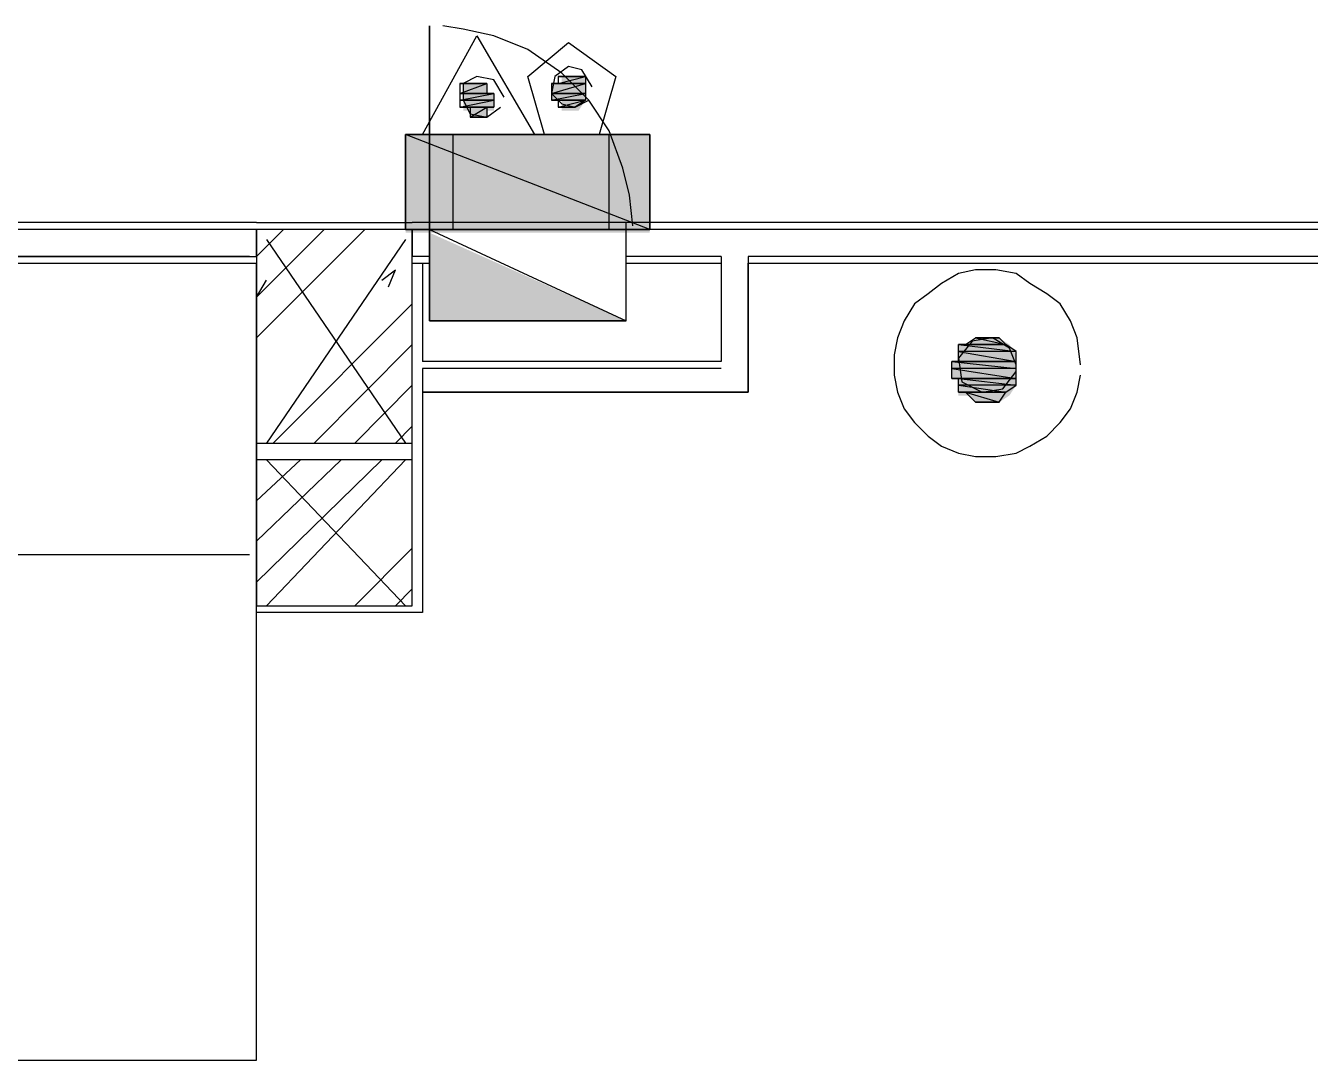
# Model space of a CAD drawing. Header units: millimetres. Extents: x 5 to 415, y 48 to 251.
# Drawn here: x 247.91 to 254.59, y 99.11 to 104.49 of the extents above; entities that cross this region are included whole.
import ezdxf

# ---------------------------------------------------------------- set-up
doc = ezdxf.new("R2010")
doc.units = ezdxf.units.MM
doc.layers.add('H', color=7, linetype='Continuous')
doc.layers.add('P', color=7, linetype='Continuous')

msp = doc.modelspace()

# ---------------------------------------------------------------- hatches: boundary and pattern name
at = {"layer": 'H', "linetype": 'Continuous'}
for points in [[(250.702, 104.193), (250.702, 104.228), (250.825, 104.228), (250.825, 104.193), (250.702, 104.193)], [(250.19, 104.14), (250.19, 104.193), (250.313, 104.193), (250.313, 104.14), (250.19, 104.14)], [(250.649, 104.14), (250.649, 104.193), (250.825, 104.193), (250.825, 104.14), (250.649, 104.14)], [(250.19, 104.105), (250.19, 104.14), (250.349, 104.14), (250.349, 104.105), (250.19, 104.105)], [(250.19, 104.052), (250.19, 104.105), (250.349, 104.105), (250.349, 104.052), (250.19, 104.052)], [(250.649, 104.105), (250.649, 104.14), (250.825, 104.14), (250.825, 104.105), (250.649, 104.105)], [(250.702, 104.052), (250.702, 104.105), (250.825, 104.105), (250.79, 104.052), (250.702, 104.052)], [(250.225, 104.017), (250.225, 104.052), (250.313, 104.052), (250.313, 104.017), (250.225, 104.017)], [(249.89, 103.417), (249.89, 103.928), (251.16, 103.928), (251.16, 103.417), (249.89, 103.417)], [(250.014, 102.958), (250.014, 103.417), (251.037, 102.958), (250.014, 102.958)], [(250.014, 102.958), (250.014, 103.417), (251.037, 102.958), (250.014, 102.958)], [(252.765, 102.782), (252.765, 102.835), (253.03, 102.835), (253.065, 102.782), (252.765, 102.782)], [(252.818, 102.835), (252.853, 102.87), (252.977, 102.87), (253.03, 102.835), (252.818, 102.835)], [(252.73, 102.694), (252.73, 102.747), (253.065, 102.747), (253.065, 102.694), (252.73, 102.694)], [(252.765, 102.747), (252.765, 102.782), (253.065, 102.782), (253.065, 102.747), (252.765, 102.747)], [(252.73, 102.658), (252.73, 102.694), (253.065, 102.694), (253.065, 102.658), (252.73, 102.658)], [(252.765, 102.623), (252.765, 102.658), (253.065, 102.658), (253.065, 102.623), (252.765, 102.623)], [(252.765, 102.57), (252.765, 102.623), (253.065, 102.623), (253.03, 102.57), (252.765, 102.57)], [(252.853, 102.535), (252.818, 102.57), (253.03, 102.57), (252.977, 102.535), (252.853, 102.535)]]:
    msp.add_hatch(color=256, dxfattribs=at).paths.add_polyline_path(points)

# ---------------------------------------------------------------- linework, layer by layer
at = {"layer": 'P'}
for points in [[(250.014, 104.493), (250.014, 103.434)], [(250.014, 103.434), (250.014, 104.493)], [(250.19, 104.475), (250.084, 104.493)], [(250.19, 104.475), (250.084, 104.493)], [(249.978, 103.928), (250.261, 104.44)], [(250.349, 104.44), (250.19, 104.475)], [(250.349, 104.44), (250.19, 104.475)], [(250.261, 104.44), (250.56, 103.928)], [(250.525, 104.369), (250.349, 104.44)], [(250.525, 104.369), (250.349, 104.44)], [(250.525, 104.228), (250.737, 104.405)], [(250.702, 104.246), (250.525, 104.369)], [(250.702, 104.246), (250.525, 104.369)], [(250.737, 104.405), (250.984, 104.228)], [(250.737, 104.281), (250.666, 104.228)], [(250.807, 104.263), (250.737, 104.281)], [(250.261, 104.228), (250.19, 104.193)], [(250.349, 104.211), (250.261, 104.228)], [(250.613, 103.928), (250.525, 104.228)], [(250.666, 104.228), (250.649, 104.14)], [(250.684, 104.193), (250.825, 104.228)], [(250.684, 104.193), (250.825, 104.228)], [(250.825, 104.228), (250.684, 104.228)], [(250.684, 104.228), (250.684, 104.193)], [(250.772, 104.228), (250.684, 104.228)], [(250.684, 104.228), (250.772, 104.228)], [(250.772, 104.228), (250.684, 104.228)], [(250.684, 104.228), (250.825, 104.228)], [(250.772, 104.228), (250.684, 104.228)], [(250.684, 104.228), (250.772, 104.228)], [(250.684, 104.228), (250.772, 104.228)], [(250.737, 104.228), (250.684, 104.228)], [(250.843, 104.105), (250.702, 104.246)], [(250.843, 104.105), (250.702, 104.246)], [(250.772, 104.228), (250.737, 104.228)], [(250.737, 104.228), (250.772, 104.228)], [(250.772, 104.228), (250.737, 104.228)], [(250.825, 104.228), (250.772, 104.228)], [(250.772, 104.228), (250.772, 104.228)], [(250.772, 104.228), (250.772, 104.228)], [(250.772, 104.228), (250.772, 104.228)], [(250.86, 104.175), (250.807, 104.263)], [(250.825, 104.228), (250.825, 104.193)], [(250.984, 104.228), (250.896, 103.928)], [(250.172, 104.14), (250.313, 104.193)], [(250.172, 104.14), (250.313, 104.193)], [(250.313, 104.193), (250.172, 104.193)], [(250.172, 104.193), (250.172, 104.14)], [(250.313, 104.193), (250.172, 104.193)], [(250.172, 104.193), (250.225, 104.193)], [(250.172, 104.193), (250.313, 104.193)], [(250.313, 104.193), (250.172, 104.193)], [(250.19, 104.193), (250.19, 104.105)], [(250.225, 104.193), (250.313, 104.193)], [(250.313, 104.193), (250.225, 104.193)], [(250.225, 104.193), (250.313, 104.193)], [(250.313, 104.193), (250.225, 104.193)], [(250.225, 104.193), (250.313, 104.193)], [(250.225, 104.193), (250.261, 104.193)], [(250.261, 104.193), (250.225, 104.193)], [(250.261, 104.193), (250.225, 104.193)], [(250.225, 104.193), (250.261, 104.193)], [(250.261, 104.193), (250.261, 104.193)], [(250.261, 104.193), (250.261, 104.193)], [(250.261, 104.193), (250.313, 104.193)], [(250.313, 104.193), (250.261, 104.193)], [(250.313, 104.193), (250.313, 104.14)], [(250.313, 104.193), (250.313, 104.193)], [(250.313, 104.193), (250.313, 104.193)], [(250.402, 104.122), (250.349, 104.211)], [(250.649, 104.14), (250.825, 104.193)], [(250.649, 104.14), (250.825, 104.193)], [(250.825, 104.193), (250.649, 104.193)], [(250.649, 104.193), (250.649, 104.14)], [(250.825, 104.193), (250.649, 104.193)], [(250.649, 104.193), (250.684, 104.193)], [(250.649, 104.193), (250.825, 104.193)], [(250.825, 104.193), (250.649, 104.193)], [(250.684, 104.193), (250.825, 104.193)], [(250.825, 104.193), (250.684, 104.193)], [(250.684, 104.193), (250.825, 104.193)], [(250.825, 104.193), (250.684, 104.193)], [(250.684, 104.193), (250.825, 104.193)], [(250.825, 104.193), (250.684, 104.193)], [(250.825, 104.193), (250.825, 104.14)], [(250.825, 104.193), (250.825, 104.193)], [(250.825, 104.193), (250.825, 104.193)], [(250.172, 104.105), (250.349, 104.14)], [(250.172, 104.105), (250.349, 104.14)], [(250.349, 104.14), (250.172, 104.14)], [(250.172, 104.14), (250.172, 104.105)], [(250.349, 104.14), (250.172, 104.14)], [(250.172, 104.14), (250.349, 104.14)], [(250.172, 104.14), (250.349, 104.14)], [(250.349, 104.14), (250.172, 104.14)], [(250.313, 104.14), (250.172, 104.14)], [(250.172, 104.14), (250.313, 104.14)], [(250.313, 104.14), (250.172, 104.14)], [(250.172, 104.14), (250.349, 104.14)], [(250.313, 104.14), (250.172, 104.14)], [(250.172, 104.069), (250.349, 104.105)], [(250.172, 104.069), (250.349, 104.105)], [(250.349, 104.105), (250.172, 104.105)], [(250.172, 104.105), (250.172, 104.069)], [(250.349, 104.105), (250.172, 104.105)], [(250.172, 104.105), (250.349, 104.105)], [(250.172, 104.105), (250.349, 104.105)], [(250.349, 104.105), (250.172, 104.105)], [(250.349, 104.105), (250.172, 104.105)], [(250.19, 104.105), (250.225, 104.034)], [(250.349, 104.14), (250.313, 104.14)], [(250.349, 104.14), (250.349, 104.105)], [(250.349, 104.14), (250.349, 104.14)], [(250.349, 104.14), (250.349, 104.14)], [(250.349, 104.105), (250.349, 104.069)], [(250.349, 104.105), (250.349, 104.105)], [(250.349, 104.105), (250.349, 104.105)], [(250.649, 104.14), (250.702, 104.087)], [(250.649, 104.105), (250.825, 104.14)], [(250.649, 104.105), (250.825, 104.14)], [(250.825, 104.14), (250.649, 104.14)], [(250.649, 104.14), (250.649, 104.105)], [(250.825, 104.14), (250.649, 104.14)], [(250.649, 104.14), (250.825, 104.14)], [(250.649, 104.14), (250.825, 104.14)], [(250.825, 104.14), (250.649, 104.14)], [(250.825, 104.14), (250.649, 104.14)], [(250.649, 104.14), (250.825, 104.14)], [(250.825, 104.14), (250.649, 104.14)], [(250.649, 104.14), (250.825, 104.14)], [(250.825, 104.14), (250.649, 104.14)], [(250.825, 104.105), (250.649, 104.105)], [(250.649, 104.105), (250.684, 104.105)], [(250.825, 104.105), (250.649, 104.105)], [(250.684, 104.069), (250.825, 104.105)], [(250.684, 104.069), (250.825, 104.105)], [(250.825, 104.105), (250.684, 104.105)], [(250.684, 104.105), (250.684, 104.069)], [(250.825, 104.105), (250.684, 104.105)], [(250.684, 104.105), (250.825, 104.105)], [(250.684, 104.105), (250.825, 104.105)], [(250.825, 104.105), (250.684, 104.105)], [(250.825, 104.105), (250.684, 104.105)], [(250.684, 104.105), (250.825, 104.105)], [(250.825, 104.105), (250.684, 104.105)], [(250.684, 104.105), (250.825, 104.105)], [(250.684, 104.105), (250.825, 104.105)], [(250.684, 104.105), (250.825, 104.105)], [(250.825, 104.105), (250.684, 104.105)], [(250.702, 104.087), (250.772, 104.069)], [(250.772, 104.069), (250.843, 104.105)], [(250.825, 104.105), (250.772, 104.069)], [(250.825, 104.14), (250.825, 104.105)], [(250.825, 104.14), (250.825, 104.14)], [(250.825, 104.14), (250.825, 104.14)], [(250.825, 104.14), (250.825, 104.14)], [(250.825, 104.105), (250.825, 104.105)], [(250.825, 104.105), (250.825, 104.105)], [(250.825, 104.105), (250.825, 104.105)], [(250.825, 104.105), (250.825, 104.105)], [(250.948, 103.946), (250.843, 104.105)], [(250.948, 103.946), (250.843, 104.105)], [(250.225, 104.069), (250.172, 104.069)], [(250.172, 104.069), (250.313, 104.069)], [(250.313, 104.069), (250.172, 104.069)], [(250.172, 104.069), (250.313, 104.069)], [(250.313, 104.069), (250.172, 104.069)], [(250.172, 104.069), (250.313, 104.069)], [(250.349, 104.069), (250.172, 104.069)], [(250.172, 104.069), (250.349, 104.069)], [(250.349, 104.069), (250.172, 104.069)], [(250.172, 104.069), (250.313, 104.069)], [(250.349, 104.069), (250.172, 104.069)], [(250.225, 104.017), (250.313, 104.069)], [(250.225, 104.017), (250.313, 104.069)], [(250.313, 104.069), (250.225, 104.069)], [(250.225, 104.069), (250.225, 104.017)], [(250.313, 104.069), (250.225, 104.069)], [(250.225, 104.069), (250.313, 104.069)], [(250.313, 104.069), (250.225, 104.069)], [(250.225, 104.034), (250.313, 104.017)], [(250.261, 104.017), (250.225, 104.017)], [(250.225, 104.017), (250.261, 104.017)], [(250.313, 104.017), (250.225, 104.017)], [(250.225, 104.017), (250.313, 104.017)], [(250.313, 104.017), (250.225, 104.017)], [(250.225, 104.017), (250.261, 104.017)], [(250.313, 104.017), (250.225, 104.017)], [(250.261, 104.017), (250.261, 104.017)], [(250.261, 104.017), (250.261, 104.017)], [(250.261, 104.017), (250.313, 104.017)], [(250.313, 104.017), (250.384, 104.069)], [(250.313, 104.069), (250.313, 104.017)], [(250.313, 104.069), (250.313, 104.069)], [(250.313, 104.069), (250.313, 104.069)], [(250.313, 104.069), (250.349, 104.069)], [(250.772, 104.069), (250.684, 104.069)], [(250.684, 104.069), (250.772, 104.069)], [(250.772, 104.069), (250.684, 104.069)], [(250.737, 104.069), (250.772, 104.069)], [(250.772, 104.069), (250.737, 104.069)], [(250.772, 104.069), (250.737, 104.069)], [(250.737, 104.069), (250.772, 104.069)], [(250.772, 104.069), (250.772, 104.069)], [(250.772, 104.069), (250.772, 104.069)], [(251.019, 103.752), (250.948, 103.946)], [(251.019, 103.752), (250.948, 103.946)], [(249.89, 103.928), (251.16, 103.928)], [(251.16, 103.434), (249.89, 103.928)], [(249.89, 103.928), (249.89, 103.434)], [(251.16, 103.434), (249.89, 103.928)], [(249.89, 103.928), (251.16, 103.928)], [(249.89, 103.928), (251.16, 103.928)], [(249.89, 103.434), (249.89, 103.928)], [(251.16, 103.928), (249.89, 103.928)], [(249.89, 103.928), (249.89, 103.434)], [(250.56, 103.928), (249.978, 103.928)], [(250.137, 103.434), (250.137, 103.928)], [(250.896, 103.928), (250.613, 103.928)], [(250.948, 103.434), (250.948, 103.928)], [(251.16, 103.928), (251.16, 103.434)], [(251.16, 103.928), (251.16, 103.434)], [(251.16, 103.434), (251.16, 103.928)], [(251.054, 103.611), (251.019, 103.752)], [(251.054, 103.611), (251.019, 103.752)], [(251.072, 103.452), (251.054, 103.611)], [(251.072, 103.452), (251.054, 103.611)], [(249.114, 103.47), (242.517, 103.47)], [(249.114, 103.434), (242.517, 103.434)], [(249.114, 103.47), (249.925, 103.47)], [(249.114, 103.293), (249.255, 103.434)], [(249.114, 103.082), (249.467, 103.434)], [(249.114, 102.87), (249.678, 103.434)], [(249.925, 103.434), (249.114, 103.434)], [(249.114, 103.434), (249.114, 102.323)], [(249.114, 103.293), (249.114, 103.434)], [(249.89, 103.434), (251.16, 103.434)], [(251.16, 103.434), (249.89, 103.434)], [(249.89, 103.434), (251.16, 103.434)], [(250.014, 103.47), (249.925, 103.47)], [(249.925, 102.323), (249.925, 103.434)], [(249.925, 103.434), (249.925, 103.293)], [(250.014, 103.434), (249.925, 103.434)], [(251.037, 103.47), (250.014, 103.47)], [(250.014, 103.434), (250.014, 102.958)], [(250.014, 103.434), (251.037, 102.958)], [(250.014, 102.958), (250.014, 103.434)], [(251.037, 103.434), (250.014, 103.434)], [(250.014, 103.434), (250.014, 102.958)], [(250.014, 103.434), (251.037, 102.958)], [(250.014, 103.434), (251.037, 102.958)], [(250.014, 102.958), (250.014, 103.434)], [(251.037, 103.434), (250.014, 103.434)], [(250.014, 103.434), (250.014, 102.958)], [(250.014, 103.434), (251.037, 102.958)], [(259.662, 103.47), (251.037, 103.47)], [(251.037, 102.958), (251.037, 103.47)], [(256.187, 103.434), (251.037, 103.434)], [(251.037, 102.958), (251.037, 103.434)], [(251.037, 102.958), (251.037, 103.434)], [(249.167, 103.382), (249.89, 102.323)], [(249.89, 103.382), (249.167, 102.323)], [(242.517, 103.293), (249.114, 103.293)], [(249.079, 103.293), (244.087, 103.293)], [(250.014, 103.293), (249.925, 103.293)], [(251.531, 103.293), (251.037, 103.293)], [(251.531, 103.293), (251.531, 102.747)], [(256.187, 103.293), (251.672, 103.293)], [(251.672, 103.293), (251.672, 102.588)], [(242.517, 103.258), (249.114, 103.258)], [(249.114, 101.441), (249.114, 103.258)], [(249.767, 103.17), (249.837, 103.223)], [(249.802, 103.135), (249.837, 103.223)], [(249.925, 103.258), (250.014, 103.258)], [(249.978, 103.258), (249.978, 102.747)], [(251.037, 103.258), (251.531, 103.258)], [(251.531, 103.258), (251.531, 102.747)], [(251.672, 103.258), (256.187, 103.258)], [(251.672, 102.588), (251.672, 103.258)], [(252.853, 103.223), (252.765, 103.205)], [(252.959, 103.223), (252.853, 103.223)], [(253.065, 103.205), (252.959, 103.223)], [(249.114, 103.082), (249.167, 103.17)], [(252.677, 103.152), (252.607, 103.099)], [(252.765, 103.205), (252.677, 103.152)], [(253.136, 103.152), (253.065, 103.205)], [(253.224, 103.099), (253.136, 103.152)], [(252.607, 103.099), (252.536, 103.046)], [(253.294, 103.046), (253.224, 103.099)], [(249.202, 102.323), (249.925, 103.046)], [(252.536, 103.046), (252.483, 102.958)], [(253.347, 102.958), (253.294, 103.046)], [(250.014, 102.958), (251.037, 102.958)], [(251.037, 102.958), (250.014, 102.958)], [(250.014, 102.958), (251.037, 102.958)], [(251.037, 102.958), (250.014, 102.958)], [(250.014, 102.958), (251.037, 102.958)], [(252.483, 102.958), (252.448, 102.87)], [(253.383, 102.87), (253.347, 102.958)], [(249.414, 102.323), (249.925, 102.835)], [(252.448, 102.87), (252.43, 102.782)], [(252.836, 102.852), (252.765, 102.764)], [(252.801, 102.835), (252.765, 102.835)], [(252.765, 102.835), (253.012, 102.835)], [(253.012, 102.835), (252.765, 102.835)], [(252.765, 102.835), (253.065, 102.799)], [(252.765, 102.835), (253.065, 102.799)], [(252.765, 102.799), (252.765, 102.835)], [(252.801, 102.835), (252.853, 102.87)], [(253.012, 102.835), (252.801, 102.835)], [(253.012, 102.835), (252.801, 102.835)], [(252.801, 102.835), (253.012, 102.835)], [(253.012, 102.835), (252.801, 102.835)], [(252.942, 102.87), (252.836, 102.852)], [(252.889, 102.87), (252.853, 102.87)], [(252.853, 102.87), (252.889, 102.87)], [(252.977, 102.87), (252.853, 102.87)], [(252.853, 102.87), (252.977, 102.87)], [(252.977, 102.87), (252.853, 102.87)], [(252.853, 102.87), (252.942, 102.87)], [(252.977, 102.87), (252.853, 102.87)], [(252.853, 102.87), (253.012, 102.835)], [(252.853, 102.87), (253.012, 102.835)], [(253.03, 102.817), (252.942, 102.87)], [(252.942, 102.87), (252.942, 102.87)], [(252.942, 102.87), (252.942, 102.87)], [(252.942, 102.87), (252.977, 102.87)], [(253.012, 102.835), (252.977, 102.87)], [(253.012, 102.835), (253.012, 102.835)], [(253.065, 102.799), (253.012, 102.835)], [(253.065, 102.729), (253.03, 102.817)], [(253.4, 102.729), (253.383, 102.87)], [(251.531, 102.747), (249.978, 102.747)], [(252.43, 102.782), (252.43, 102.676)], [(252.765, 102.747), (252.73, 102.747)], [(252.73, 102.747), (253.065, 102.747)], [(253.065, 102.747), (252.73, 102.747)], [(252.73, 102.747), (253.065, 102.711)], [(252.73, 102.747), (253.065, 102.711)], [(252.73, 102.711), (252.73, 102.747)], [(253.065, 102.799), (252.765, 102.799)], [(253.065, 102.799), (252.765, 102.799)], [(252.765, 102.799), (253.065, 102.747)], [(252.765, 102.799), (253.065, 102.747)], [(252.765, 102.747), (252.765, 102.799)], [(252.765, 102.764), (252.783, 102.641)], [(253.065, 102.747), (252.765, 102.747)], [(253.065, 102.747), (252.765, 102.747)], [(252.765, 102.747), (253.065, 102.747)], [(253.065, 102.747), (252.765, 102.747)], [(253.065, 102.747), (253.065, 102.799)], [(253.065, 102.747), (253.065, 102.747)], [(253.065, 102.711), (253.065, 102.747)], [(249.978, 102.711), (249.978, 102.588)], [(251.531, 102.711), (249.978, 102.711)], [(252.43, 102.676), (252.448, 102.588)], [(253.065, 102.711), (252.73, 102.711)], [(253.065, 102.711), (252.73, 102.711)], [(252.73, 102.711), (253.065, 102.658)], [(252.73, 102.711), (253.065, 102.658)], [(252.73, 102.658), (252.73, 102.711)], [(252.995, 102.605), (253.065, 102.694)], [(253.065, 102.658), (253.065, 102.711)], [(253.383, 102.588), (253.4, 102.676)], [(249.626, 102.323), (249.925, 102.623)], [(253.065, 102.658), (252.73, 102.658)], [(253.065, 102.658), (252.73, 102.658)], [(252.73, 102.658), (252.765, 102.658)], [(252.73, 102.658), (253.065, 102.658)], [(253.065, 102.658), (252.73, 102.658)], [(252.765, 102.658), (253.065, 102.658)], [(253.065, 102.658), (252.765, 102.658)], [(252.765, 102.658), (253.065, 102.623)], [(252.765, 102.658), (253.065, 102.623)], [(252.765, 102.623), (252.765, 102.658)], [(253.065, 102.623), (252.765, 102.623)], [(253.065, 102.623), (252.765, 102.623)], [(252.765, 102.623), (253.012, 102.588)], [(252.765, 102.623), (253.012, 102.588)], [(252.765, 102.588), (252.765, 102.623)], [(252.783, 102.641), (252.889, 102.588)], [(253.012, 102.588), (253.065, 102.623)], [(253.065, 102.658), (253.065, 102.658)], [(253.065, 102.623), (253.065, 102.658)], [(249.978, 102.588), (249.978, 101.441)], [(249.978, 102.588), (251.672, 102.588)], [(251.672, 102.588), (249.978, 102.588)], [(252.448, 102.588), (252.483, 102.5)], [(253.012, 102.588), (252.765, 102.588)], [(253.012, 102.588), (252.765, 102.588)], [(252.765, 102.588), (252.801, 102.588)], [(252.765, 102.588), (253.012, 102.588)], [(253.012, 102.588), (252.765, 102.588)], [(252.801, 102.588), (253.012, 102.588)], [(253.012, 102.588), (252.801, 102.588)], [(252.801, 102.588), (252.977, 102.535)], [(252.801, 102.588), (252.977, 102.535)], [(252.853, 102.535), (252.801, 102.588)], [(252.889, 102.588), (252.995, 102.605)], [(252.977, 102.535), (253.012, 102.588)], [(253.012, 102.588), (253.012, 102.588)], [(253.347, 102.5), (253.383, 102.588)], [(252.483, 102.5), (252.536, 102.429)], [(252.977, 102.535), (252.853, 102.535)], [(252.942, 102.535), (252.853, 102.535)], [(252.853, 102.535), (252.942, 102.535)], [(252.942, 102.535), (252.853, 102.535)], [(252.853, 102.535), (252.977, 102.535)], [(252.942, 102.535), (252.853, 102.535)], [(252.853, 102.535), (252.942, 102.535)], [(252.853, 102.535), (252.942, 102.535)], [(252.889, 102.535), (252.853, 102.535)], [(252.942, 102.535), (252.889, 102.535)], [(252.977, 102.535), (252.942, 102.535)], [(252.942, 102.535), (252.942, 102.535)], [(253.294, 102.429), (253.347, 102.5)], [(249.837, 102.323), (249.925, 102.411)], [(252.536, 102.429), (252.607, 102.358)], [(253.224, 102.358), (253.294, 102.429)], [(252.607, 102.358), (252.677, 102.306)], [(253.136, 102.306), (253.224, 102.358)], [(249.114, 102.323), (249.114, 102.235)], [(249.114, 102.323), (249.925, 102.323)], [(249.925, 102.235), (249.925, 102.323)], [(252.677, 102.306), (252.765, 102.27)], [(253.065, 102.27), (253.136, 102.306)], [(249.114, 102.023), (249.343, 102.235)], [(249.114, 101.812), (249.555, 102.235)], [(249.114, 101.6), (249.767, 102.235)], [(249.925, 102.235), (249.114, 102.235)], [(249.114, 102.235), (249.114, 101.477)], [(249.167, 102.235), (249.89, 101.477)], [(249.89, 102.235), (249.167, 101.477)], [(249.925, 101.477), (249.925, 102.235)], [(252.765, 102.27), (252.853, 102.253)], [(252.853, 102.253), (252.959, 102.253)], [(252.959, 102.253), (253.065, 102.27)], [(249.079, 101.741), (246.592, 101.741)], [(249.626, 101.477), (249.925, 101.776)], [(249.837, 101.477), (249.925, 101.565)], [(249.114, 101.477), (249.925, 101.477)], [(249.114, 99.113), (249.114, 101.477)], [(249.978, 101.441), (249.114, 101.441)], [(247.862, 99.113), (249.114, 99.113)]]:
    msp.add_lwpolyline(points, dxfattribs=at)

doc.saveas('drawing.dxf')
